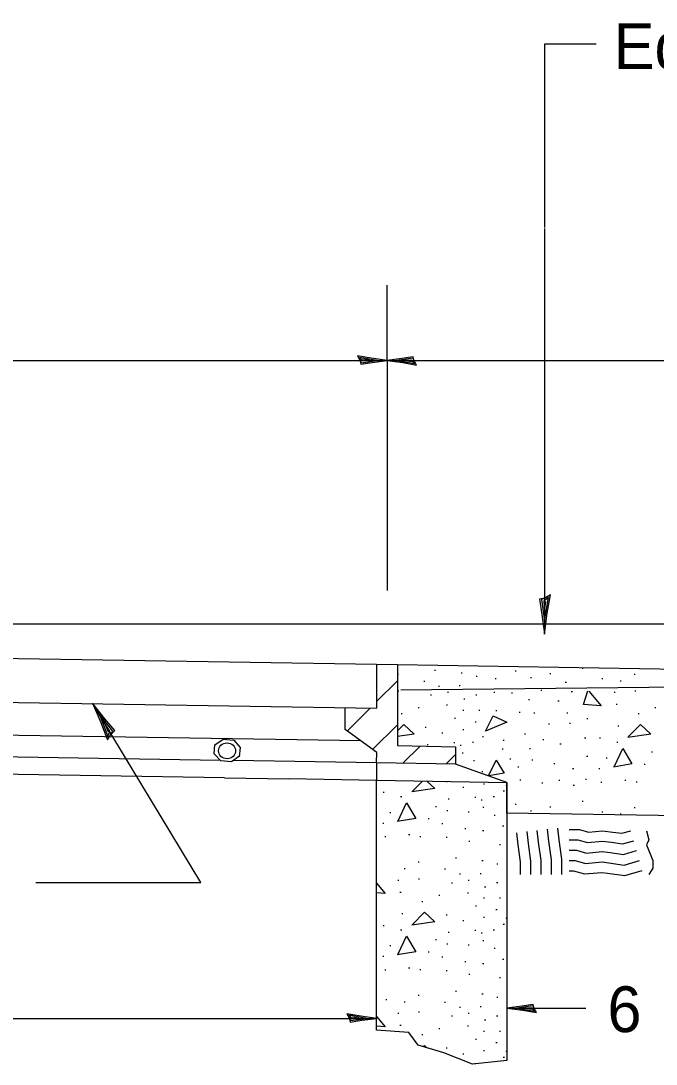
# Model space of a CAD drawing. Extents: x -0.01 to 2.83, y -0.11 to 1.83.
# Drawn here: x 1.0194 to 1.1814, y 0.3508 to 0.6169 of the extents above; entities that cross this region are included whole.
import ezdxf

# ---------------------------------------------------------------- set-up
doc = ezdxf.new("R2010")
doc.units = 0
for name, color, linetype in [('RD_Pr_Roadway_Dimensions', 7, 'Continuous'), ('RD_Pr_Roadway_Notes', 7, 'Continuous'), ('SH_General_Details', 7, 'Continuous')]:
    doc.layers.add(name, color=color, linetype=linetype)

msp = doc.modelspace()

# ---------------------------------------------------------------- linework, layer by layer
at = {"layer": 'RD_Pr_Roadway_Dimensions'}
for p, q in [((1.11278, 0.53028), (1.11278, 0.54948)), ((0.8633, 0.53028), (1.11278, 0.53028)), ((1.11278, 0.53028), (1.36866, 0.53028)), ((1.11278, 0.53028), (1.11278, 0.52469)), ((1.11278, 0.52469), (1.11278, 0.47158)), ((1.14338, 0.36514), (1.16347, 0.36514)), ((0.99341, 0.3625), (1.1101, 0.3625))]:
    msp.add_line(p, q, dxfattribs=at)
for points in [[(1.10584, 0.53038), (1.10607, 0.52934), (1.109, 0.52979), (1.11278, 0.53028), (1.10875, 0.53083), (1.10522, 0.53145), (1.10584, 0.53038), (1.10615, 0.52969), (1.11024, 0.53028), (1.10577, 0.53107), (1.10643, 0.53019), (1.10831, 0.53031), (1.1065, 0.53058)], [(1.11972, 0.53018), (1.11948, 0.53121), (1.11656, 0.53076), (1.11278, 0.53027), (1.11681, 0.52972), (1.12034, 0.5291), (1.11972, 0.53018), (1.11941, 0.53086), (1.11532, 0.53027), (1.11979, 0.52949), (1.11913, 0.53037), (1.11724, 0.53025), (1.11905, 0.52997)], [(1.15032, 0.36504), (1.15009, 0.36608), (1.14716, 0.36563), (1.14338, 0.36514), (1.14741, 0.36459), (1.15094, 0.36397), (1.15032, 0.36504), (1.15001, 0.36572), (1.14592, 0.36514), (1.1504, 0.36435), (1.14973, 0.36523), (1.14785, 0.36511), (1.14966, 0.36484)], [(1.10315, 0.3626), (1.10339, 0.36157), (1.10632, 0.36202), (1.1101, 0.3625), (1.10607, 0.36306), (1.10254, 0.36368), (1.10315, 0.3626), (1.10347, 0.36192), (1.10756, 0.36251), (1.10308, 0.36329), (1.10375, 0.36241), (1.10563, 0.36253), (1.10382, 0.36281)]]:
    msp.add_lwpolyline(points, dxfattribs=at)
at = {"layer": 'RD_Pr_Roadway_Notes'}
for p, q in [((1.16614, 0.61091), (1.15294, 0.61091)), ((1.15294, 0.61091), (1.15294, 0.5642)), ((1.15294, 0.56362), (1.15294, 0.46051)), ((1.06525, 0.39713), (1.03766, 0.44286)), ((1.02317, 0.39713), (1.06525, 0.39713))]:
    msp.add_line(p, q, dxfattribs=at)
for points in [[(1.15307, 0.46969), (1.1517, 0.46938), (1.15229, 0.4655), (1.15294, 0.46051), (1.15367, 0.46584), (1.15449, 0.47051), (1.15307, 0.46969), (1.15217, 0.46928), (1.15295, 0.46386), (1.15399, 0.46979), (1.15282, 0.46891), (1.15298, 0.46642), (1.15334, 0.46882)], [(1.04229, 0.43493), (1.0433, 0.4359), (1.04079, 0.43892), (1.03766, 0.44286), (1.03979, 0.43792), (1.0415, 0.43349), (1.04229, 0.43493), (1.04285, 0.43575), (1.03939, 0.43998), (1.04156, 0.43438), (1.0421, 0.43573), (1.04068, 0.43777), (1.04161, 0.43554)]]:
    msp.add_lwpolyline(points, dxfattribs=at)
at = {"layer": 'SH_General_Details'}
for p, q in [((1.15294, 0.56391), (1.15294, 0.56362)), ((0.8633, 0.46308), (1.11278, 0.46308)), ((1.11278, 0.46308), (1.36866, 0.46308)), ((0.87128, 0.45665), (1.11012, 0.45282)), ((1.11012, 0.4528), (1.11544, 0.45274)), ((1.11012, 0.4528), (1.11012, 0.4416)), ((1.11544, 0.45274), (1.11544, 0.43206)), ((1.11544, 0.45274), (1.36201, 0.44878)), ((1.12491, 0.45133), (1.12518, 0.45133)), ((1.13171, 0.45065), (1.13197, 0.45065)), ((1.13551, 0.44974), (1.13577, 0.44974)), ((1.1455, 0.4511), (1.14576, 0.4511)), ((1.15435, 0.45042), (1.15461, 0.45042)), ((1.16258, 0.45184), (1.16284, 0.45184)), ((1.17586, 0.45025), (1.17612, 0.45025)), ((1.36201, 0.44878), (1.11628, 0.44621)), ((1.12214, 0.44849), (1.1224, 0.44849)), ((1.12594, 0.44724), (1.1262, 0.44724)), ((1.13122, 0.44736), (1.13148, 0.44736)), ((1.14033, 0.44917), (1.1406, 0.44917)), ((1.14941, 0.4494), (1.14968, 0.4494)), ((1.15827, 0.44826), (1.15853, 0.44826)), ((1.16757, 0.44917), (1.16784, 0.44917)), ((1.17228, 0.44861), (1.17255, 0.44861)), ((0.87394, 0.44542), (1.11012, 0.4416)), ((1.11555, 0.44599), (1.11582, 0.44599)), ((1.12389, 0.44497), (1.12416, 0.44497)), ((1.12821, 0.44565), (1.12847, 0.44565)), ((1.13545, 0.44503), (1.13572, 0.44503)), ((1.14005, 0.44565), (1.14031, 0.44565)), ((1.14453, 0.44554), (1.1448, 0.44554)), ((1.15202, 0.44616), (1.15229, 0.44616)), ((1.1598, 0.44588), (1.16006, 0.44588)), ((1.1707, 0.44565), (1.17096, 0.44565)), ((1.17597, 0.44599), (1.17624, 0.44599)), ((1.10214, 0.43614), (1.10214, 0.44173)), ((1.12072, 0.4418), (1.12098, 0.4418)), ((1.12798, 0.44242), (1.12824, 0.44242)), ((1.13239, 0.44395), (1.13265, 0.44395)), ((1.1489, 0.44384), (1.14917, 0.44384)), ((1.15639, 0.4435), (1.15666, 0.4435)), ((1.17121, 0.44259), (1.17147, 0.44259)), ((1.18114, 0.4418), (1.1814, 0.4418)), ((1.1164, 0.44021), (1.11667, 0.44021)), ((1.13002, 0.43907), (1.13029, 0.43907)), ((1.1321, 0.44112), (1.13237, 0.44112)), ((1.13619, 0.44112), (1.13646, 0.44112)), ((1.14056, 0.441), (1.14082, 0.441)), ((1.14646, 0.44055), (1.14673, 0.44055)), ((1.15027, 0.44038), (1.15053, 0.44038)), ((1.15866, 0.44043), (1.15893, 0.44043)), ((1.17682, 0.44021), (1.17709, 0.44021)), ((1.10606, 0.43329), (0.90561, 0.43642)), ((1.12253, 0.4368), (1.1228, 0.4368)), ((1.13528, 0.43816), (1.13555, 0.43816)), ((1.15395, 0.4376), (1.15422, 0.4376)), ((1.15935, 0.43782), (1.15961, 0.43782)), ((1.16372, 0.43896), (1.16398, 0.43896)), ((1.17166, 0.43714), (1.17192, 0.43714)), ((1.06887, 0.43223), (1.071, 0.43373)), ((1.071, 0.43373), (1.07373, 0.43345)), ((1.11019, 0.43027), (1.10214, 0.43614)), ((1.12679, 0.43533), (1.12705, 0.43533)), ((1.1321, 0.43618), (1.13237, 0.43618)), ((1.13716, 0.43442), (1.13742, 0.43442)), ((1.14788, 0.4351), (1.14814, 0.4351)), ((1.1632, 0.43408), (1.16347, 0.43408)), ((1.16695, 0.43408), (1.16721, 0.43408)), ((1.06867, 0.42993), (1.06887, 0.43223)), ((1.07373, 0.43345), (1.07529, 0.43158)), ((1.07529, 0.43158), (1.07509, 0.42923)), ((1.11544, 0.43206), (1.13021, 0.43178)), ((1.12304, 0.43238), (1.12331, 0.43238)), ((1.12985, 0.43283), (1.13012, 0.43283)), ((1.13021, 0.43178), (1.13021, 0.42736)), ((1.13148, 0.43215), (1.13174, 0.43215)), ((1.1346, 0.43294), (1.13487, 0.43294)), ((1.14215, 0.43126), (1.14241, 0.43126)), ((1.14243, 0.43345), (1.1427, 0.43345)), ((1.14913, 0.43135), (1.14939, 0.43135)), ((1.15254, 0.43362), (1.1528, 0.43362)), ((1.1569, 0.43254), (1.15717, 0.43254)), ((1.17138, 0.43294), (1.17164, 0.43294)), ((1.07027, 0.42825), (0.90634, 0.43094)), ((1.0704, 0.42814), (1.06867, 0.42993)), ((1.07526, 0.42943), (1.07313, 0.42792)), ((1.11012, 0.4277), (1.11019, 0.43027)), ((1.13193, 0.43024), (1.1322, 0.43024)), ((1.14414, 0.42871), (1.1444, 0.42871)), ((1.14975, 0.42842), (1.15002, 0.42842)), ((1.16371, 0.42939), (1.16398, 0.42939)), ((1.16865, 0.42893), (1.16892, 0.42893)), ((1.18023, 0.43046), (1.18049, 0.43046)), ((1.07133, 0.42384), (0.86596, 0.42708)), ((1.07313, 0.42792), (1.0704, 0.42814)), ((1.11012, 0.42764), (1.07359, 0.42825)), ((1.11012, 0.4277), (1.11012, 0.42322)), ((1.13021, 0.42736), (1.11012, 0.4277)), ((1.14338, 0.42267), (1.13021, 0.42736)), ((1.13483, 0.42825), (1.13509, 0.42825)), ((1.14618, 0.42666), (1.14644, 0.42666)), ((1.15532, 0.42746), (1.15558, 0.42746)), ((1.16014, 0.42621), (1.1604, 0.42621)), ((1.16684, 0.42621), (1.1671, 0.42621)), ((1.17841, 0.42734), (1.17868, 0.42734)), ((1.07133, 0.42384), (1.08783, 0.42356)), ((1.11012, 0.42317), (1.08783, 0.42356)), ((1.11012, 0.35949), (1.11012, 0.42322)), ((1.11012, 0.42322), (1.14338, 0.42267)), ((1.13698, 0.42547), (1.13725, 0.42547)), ((1.14669, 0.42337), (1.14695, 0.42337)), ((1.15662, 0.42326), (1.15689, 0.42326)), ((1.16343, 0.42348), (1.1637, 0.42348)), ((1.17342, 0.42326), (1.17368, 0.42326)), ((1.12783, 0.4229), (1.12809, 0.4229)), ((1.13209, 0.42143), (1.13235, 0.42143)), ((1.1374, 0.42228), (1.13767, 0.42228)), ((1.14245, 0.42052), (1.14272, 0.42052)), ((1.14338, 0.42267), (1.14338, 0.35178)), ((1.14338, 0.41484), (1.14338, 0.42267)), ((1.15231, 0.42258), (1.15257, 0.42258)), ((1.16031, 0.42201), (1.16057, 0.42201)), ((1.16735, 0.42275), (1.16761, 0.42275)), ((1.17631, 0.4228), (1.17658, 0.4228)), ((1.11183, 0.42018), (1.11209, 0.42018)), ((1.11625, 0.41904), (1.11652, 0.41904)), ((1.12834, 0.41848), (1.1286, 0.41848)), ((1.13515, 0.41893), (1.13542, 0.41893)), ((1.13678, 0.41825), (1.13704, 0.41825)), ((1.1399, 0.41904), (1.14016, 0.41904)), ((1.16258, 0.41787), (1.16284, 0.41787)), ((1.11353, 0.41503), (1.11379, 0.41503)), ((1.12511, 0.41657), (1.12537, 0.41657)), ((1.12806, 0.41549), (1.12832, 0.41549)), ((1.13345, 0.4152), (1.13371, 0.4152)), ((1.13723, 0.41634), (1.13749, 0.41634)), ((1.1455, 0.41713), (1.14576, 0.41713)), ((1.14941, 0.41543), (1.14968, 0.41543)), ((1.15435, 0.41645), (1.15461, 0.41645)), ((1.16757, 0.4152), (1.16784, 0.4152)), ((1.17586, 0.41628), (1.17612, 0.41628)), ((1.12329, 0.41345), (1.12355, 0.41345)), ((1.14013, 0.41435), (1.14039, 0.41435)), ((1.36201, 0.41139), (1.14338, 0.41484)), ((1.17228, 0.41463), (1.17255, 0.41463)), ((1.11171, 0.41231), (1.11198, 0.41231)), ((1.12675, 0.4122), (1.12702, 0.4122)), ((1.1326, 0.41095), (1.13286, 0.41095)), ((1.13717, 0.41044), (1.13744, 0.41044)), ((1.14228, 0.41157), (1.14255, 0.41157)), ((1.11222, 0.40885), (1.11249, 0.40885)), ((1.11829, 0.40936), (1.11856, 0.40936)), ((1.12119, 0.40891), (1.12145, 0.40891)), ((1.12783, 0.40868), (1.12809, 0.40868)), ((1.13362, 0.40771), (1.13388, 0.40771)), ((1.14149, 0.40686), (1.14175, 0.40686)), ((1.12074, 0.40238), (1.121, 0.40238)), ((1.13021, 0.40346), (1.13048, 0.40346)), ((1.137, 0.40278), (1.13727, 0.40278)), ((1.14081, 0.40187), (1.14107, 0.40187)), ((1.11716, 0.40073), (1.11742, 0.40073)), ((1.12743, 0.40062), (1.1277, 0.40062)), ((1.13123, 0.39937), (1.1315, 0.39937)), ((1.13651, 0.39948), (1.13678, 0.39948)), ((1.11557, 0.39778), (1.11583, 0.39778)), ((1.12085, 0.39812), (1.12111, 0.39812)), ((1.12919, 0.3971), (1.12945, 0.3971)), ((1.1335, 0.39778), (1.13377, 0.39778)), ((1.14075, 0.39716), (1.14101, 0.39716)), ((1.11608, 0.39472), (1.11635, 0.39472)), ((1.12601, 0.39392), (1.12628, 0.39392)), ((1.13328, 0.39455), (1.13354, 0.39455)), ((1.13769, 0.39608), (1.13795, 0.39608)), ((1.1217, 0.39233), (1.12196, 0.39233)), ((1.13532, 0.3912), (1.13559, 0.3912)), ((1.1374, 0.39324), (1.13767, 0.39324)), ((1.14149, 0.39324), (1.14175, 0.39324)), ((1.11654, 0.38927), (1.1168, 0.38927)), ((1.12783, 0.38893), (1.12809, 0.38893)), ((1.14058, 0.39029), (1.14084, 0.39029)), ((1.11183, 0.38621), (1.11209, 0.38621)), ((1.13209, 0.38745), (1.13235, 0.38745)), ((1.1374, 0.3883), (1.13767, 0.3883)), ((1.14245, 0.38655), (1.14272, 0.38655)), ((1.11625, 0.38507), (1.11652, 0.38507)), ((1.12834, 0.3845), (1.1286, 0.3845)), ((1.13515, 0.38496), (1.13542, 0.38496)), ((1.13678, 0.38428), (1.13704, 0.38428)), ((1.1399, 0.38507), (1.14016, 0.38507)), ((1.11353, 0.38106), (1.11379, 0.38106)), ((1.12511, 0.38259), (1.12537, 0.38259)), ((1.12806, 0.38151), (1.12832, 0.38151)), ((1.13345, 0.38123), (1.13371, 0.38123)), ((1.13723, 0.38237), (1.13749, 0.38237)), ((1.11171, 0.37834), (1.11198, 0.37834)), ((1.12329, 0.37947), (1.12355, 0.37947)), ((1.12675, 0.37822), (1.12702, 0.37822)), ((1.14013, 0.38038), (1.14039, 0.38038)), ((1.11829, 0.37539), (1.11856, 0.37539)), ((1.1326, 0.37697), (1.13286, 0.37697)), ((1.13717, 0.37646), (1.13744, 0.37646)), ((1.14228, 0.3776), (1.14255, 0.3776)), ((1.11222, 0.37487), (1.11249, 0.37487)), ((1.12119, 0.37493), (1.12145, 0.37493)), ((1.12783, 0.3747), (1.12809, 0.3747)), ((1.13362, 0.37374), (1.13388, 0.37374)), ((1.14149, 0.37289), (1.14175, 0.37289)), ((1.11245, 0.36733), (1.11271, 0.36733)), ((1.12074, 0.3684), (1.121, 0.3684)), ((1.13021, 0.36948), (1.13048, 0.36948)), ((1.137, 0.3688), (1.13727, 0.3688)), ((1.14081, 0.36789), (1.14107, 0.36789)), ((1.11716, 0.36676), (1.11742, 0.36676)), ((1.12743, 0.36665), (1.1277, 0.36665)), ((1.13123, 0.3654), (1.1315, 0.3654)), ((1.13651, 0.36551), (1.13678, 0.36551)), ((1.11557, 0.36381), (1.11583, 0.36381)), ((1.12085, 0.36415), (1.12111, 0.36415)), ((1.12919, 0.36313), (1.12945, 0.36313)), ((1.1335, 0.36381), (1.13377, 0.36381)), ((1.13769, 0.3621), (1.13795, 0.3621)), ((1.14075, 0.36318), (1.14101, 0.36318)), ((1.11608, 0.36074), (1.11635, 0.36074)), ((1.12601, 0.35995), (1.12628, 0.35995)), ((1.13328, 0.36057), (1.13354, 0.36057)), ((1.1374, 0.35927), (1.13767, 0.35927)), ((1.14149, 0.35927), (1.14175, 0.35927)), ((1.1217, 0.35836), (1.12196, 0.35836)), ((1.13532, 0.35722), (1.13559, 0.35722)), ((1.12783, 0.35495), (1.12809, 0.35495)), ((1.1374, 0.35433), (1.13767, 0.35433)), ((1.14058, 0.35632), (1.14084, 0.35632)), ((1.13209, 0.35348), (1.13235, 0.35348)), ((1.14245, 0.35257), (1.14272, 0.35257)), ((1.13515, 0.35098), (1.13542, 0.35098))]:
    msp.add_line(p, q, dxfattribs=at)
for points in [[(1.11544, 0.45025), (1.1157, 0.45025)], [(1.11012, 0.44327), (1.11544, 0.44859)], [(1.16431, 0.44596), (1.16741, 0.44219), (1.16292, 0.44252), (1.16404, 0.44603)], [(1.10263, 0.43578), (1.10849, 0.44164)], [(1.13794, 0.43578), (1.13985, 0.43968), (1.14336, 0.43803), (1.13789, 0.4357)], [(1.1091, 0.43106), (1.11544, 0.43739)], [(1.11544, 0.43584), (1.11704, 0.43743)], [(1.11704, 0.43743), (1.11968, 0.43499)], [(1.17429, 0.43426), (1.17746, 0.43743), (1.1801, 0.43499), (1.17423, 0.43413)], [(1.11968, 0.43499), (1.11544, 0.43437)], [(1.11683, 0.42759), (1.1212, 0.43195)], [(1.17078, 0.42679), (1.1729, 0.43135), (1.17528, 0.42739), (1.17052, 0.42659)], [(1.12785, 0.4274), (1.13021, 0.42976)], [(1.13879, 0.42448), (1.14065, 0.42831), (1.14263, 0.42507), (1.13876, 0.42434)], [(1.11916, 0.42036), (1.12183, 0.42303)], [(1.12291, 0.42301), (1.12498, 0.42109)], [(1.12498, 0.42109), (1.11911, 0.42023)], [(1.14338, 0.42188), (1.14319, 0.4218)], [(1.14323, 0.42188), (1.14338, 0.42219)], [(1.11566, 0.41289), (1.11778, 0.41745), (1.12015, 0.41349), (1.1154, 0.4127)], [(1.14579, 0.40983), (1.14613, 0.40676), (1.14671, 0.40242), (1.14671, 0.39918)], [(1.14841, 0.41012), (1.14875, 0.40708), (1.14935, 0.40259), (1.14935, 0.39918)], [(1.15104, 0.41042), (1.15137, 0.4074), (1.15199, 0.40277), (1.15199, 0.39918)], [(1.15366, 0.41071), (1.15399, 0.40772), (1.15463, 0.40294), (1.15463, 0.39918)], [(1.15628, 0.411), (1.15661, 0.40804), (1.15727, 0.40312), (1.15727, 0.39918)], [(1.15924, 0.41067), (1.16187, 0.41067), (1.16416, 0.41001), (1.16778, 0.41034), (1.1704, 0.41001), (1.1727, 0.40969), (1.175, 0.41034)], [(1.17894, 0.41034), (1.1796, 0.40804), (1.17894, 0.40673), (1.18058, 0.40279), (1.18058, 0.40082), (1.1796, 0.39918)], [(1.15924, 0.40803), (1.1615, 0.40803), (1.16391, 0.40734), (1.16773, 0.40769), (1.17005, 0.4074), (1.17289, 0.40699), (1.17573, 0.40781)], [(1.15924, 0.40539), (1.16113, 0.40539), (1.16366, 0.40467), (1.16769, 0.40503), (1.1697, 0.40478), (1.17307, 0.4043), (1.17645, 0.40527)], [(1.15924, 0.40275), (1.16076, 0.40275), (1.16341, 0.40199), (1.16764, 0.40238), (1.16935, 0.40216), (1.17325, 0.40161), (1.17718, 0.40273)], [(1.15924, 0.40011), (1.16039, 0.40011), (1.16316, 0.39932), (1.1676, 0.39972), (1.169, 0.39955), (1.17344, 0.39891), (1.1779, 0.40019)], [(1.11012, 0.39695), (1.11229, 0.39432)], [(1.11229, 0.39432), (1.11012, 0.39448)], [(1.11916, 0.38639), (1.12234, 0.38956), (1.12498, 0.38712), (1.11911, 0.38626)], [(1.14338, 0.38791), (1.14319, 0.38783)], [(1.14323, 0.38791), (1.14338, 0.38821)], [(1.11566, 0.37892), (1.11778, 0.38348), (1.12015, 0.37951), (1.1154, 0.37872)], [(1.11012, 0.36298), (1.11229, 0.36035)], [(1.11229, 0.36035), (1.11012, 0.36051)], [(1.14338, 0.35178), (1.1346, 0.35083), (1.12728, 0.35374), (1.1207, 0.3557), (1.11837, 0.35894), (1.11012, 0.35949)], [(1.12204, 0.3553), (1.12234, 0.35559)], [(1.12234, 0.35559), (1.12294, 0.35503)], [(1.14338, 0.35394), (1.14319, 0.35385)], [(1.14323, 0.35394), (1.14338, 0.35424)]]:
    msp.add_lwpolyline(points, dxfattribs=at)
msp.add_ellipse((1.07196, 0.43072), major_axis=(-0.00217, 0), ratio=0.92824, dxfattribs=at)

# ---------------------------------------------------------------- texts
at = {"layer": 'RD_Pr_Roadway_Dimensions'}
msp.add_text('6', height=0.01167, dxfattribs=at).set_placement((1.16902, 0.359))
at = {"layer": 'RD_Pr_Roadway_Notes'}
msp.add_text('Edge of pavement', height=0.0116667, dxfattribs=at).set_placement((1.17063, 0.60458))

doc.saveas('drawing.dxf')
